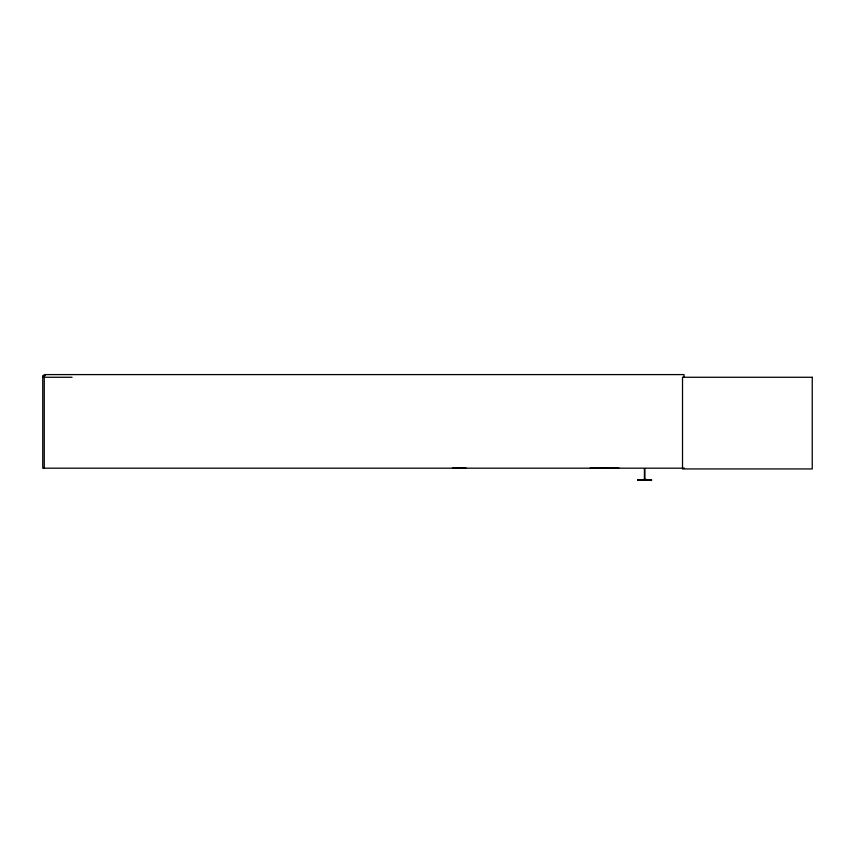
<?xml version="1.0" encoding="UTF-8"?>
<svg xmlns="http://www.w3.org/2000/svg" width="855" height="855" viewBox="0 0 855 855"><rect width="100%" height="100%" fill="white"/><g stroke="black" fill="none" stroke-linecap="round" stroke-linejoin="round"><path stroke-width="1.28" d="M452.423 468.145L466.167 468.102M590.11 468.155L619.02 468.134M599.836 468.177L606.184 468.102M45.422 375.559L42.75 375.559L42.75 468.177L684.556 468.177M42.75 377.269L72.077 377.269M651.521 480.211L637.777 480.211L651.521 480.403L651.521 479.634L637.777 479.634L637.777 480.403M684.032 377.269L684.032 374.597L44.257 374.597L44.257 468.177M644.959 480.403L645.033 479.067L644.264 479.067L644.339 480.403M644.884 468.615L644.884 480.403M644.414 468.615L644.414 480.403M812.25 377.269L682.525 377.269L682.525 468.946L812.25 468.946L812.25 377.269"/></g></svg>
